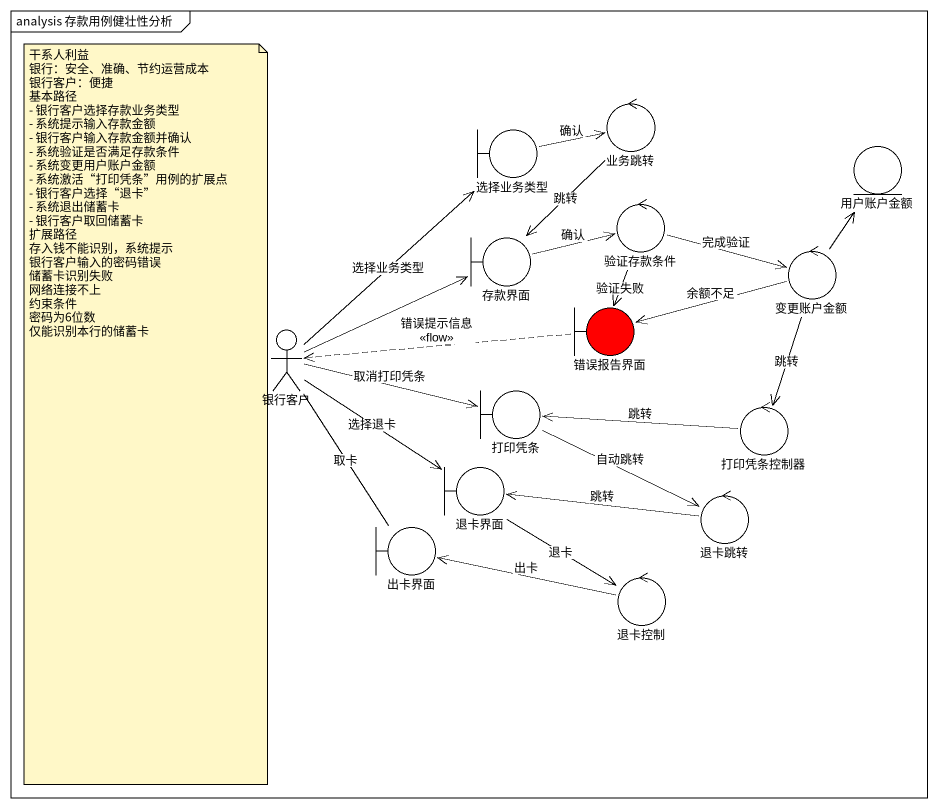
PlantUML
@startuml
mainframe analysis 存款用例健壮性分析
boundary 选择业务类型
control 业务跳转
entity 用户账户金额
boundary 存款界面
control 验证存款条件
control 变更账户金额
actor 银行客户
boundary 错误报告界面 #FF0000
boundary 打印凭条
control 打印凭条控制器
boundary 退卡界面
boundary 出卡界面
control 退卡跳转
control 退卡控制
选择业务类型 -right-> 业务跳转 : 确认
业务跳转 --> 存款界面 : 跳转
存款界面 -right-> 验证存款条件 : 确认
验证存款条件 -right-> 变更账户金额 : 完成验证
验证存款条件 --> 错误报告界面 : 验证失败
变更账户金额 -up-> 用户账户金额
变更账户金额 -left-> 错误报告界面 : 余额不足
变更账户金额 --> 打印凭条控制器 : 跳转
银行客户 -up-> 选择业务类型 : 选择业务类型
银行客户 -right-> 存款界面
银行客户 -right-> 打印凭条 : 取消打印凭条
银行客户 --> 退卡界面 : 选择退卡
银行客户 -- 出卡界面 : 取卡
错误报告界面 .left.> 银行客户 : 错误提示信息\n<<flow>>
打印凭条 -right-> 退卡跳转 : 自动跳转
打印凭条控制器 -left-> 打印凭条 : 跳转
退卡界面 --> 退卡控制 : 退卡
退卡跳转 -left-> 退卡界面 : 跳转
退卡控制 -left-> 出卡界面 : 出卡
note as N1
  干系人利益
  银行：安全、准确、节约运营成本
  银行客户：便捷
  基本路径
  - 银行客户选择存款业务类型
  - 系统提示输入存款金额
  - 银行客户输入存款金额并确认
  - 系统验证是否满足存款条件
  - 系统变更用户账户金额
  - 系统激活“打印凭条”用例的扩展点
  - 银行客户选择“退卡”
  - 系统退出储蓄卡
  - 银行客户取回储蓄卡
  扩展路径
  存入钱不能识别，系统提示
  银行客户输入的密码错误
  储蓄卡识别失败
  网络连接不上
  约束条件
  密码为6位数
  仅能识别本行的储蓄卡
end note
@enduml
